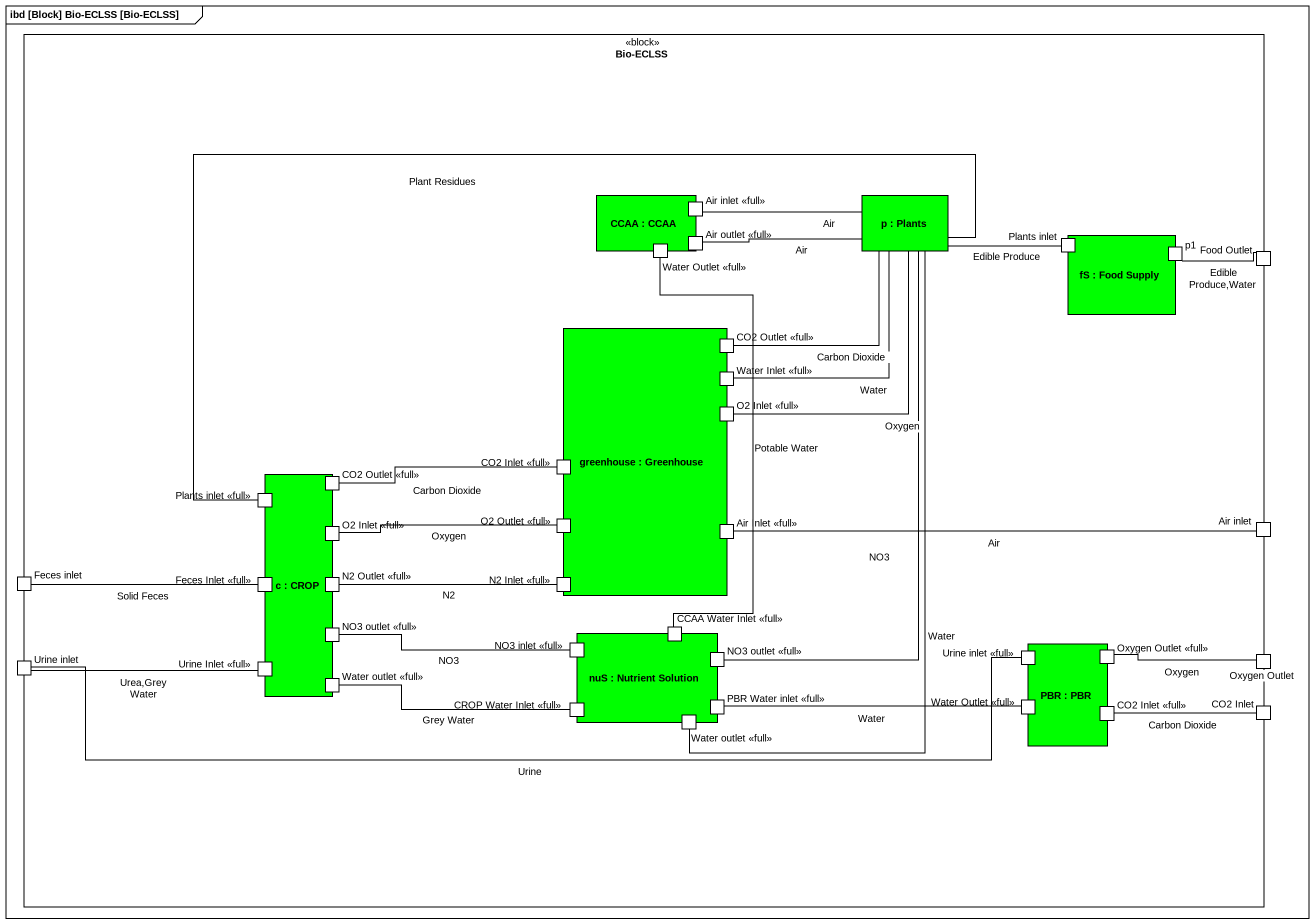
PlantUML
@startuml
mainframe ibd [Block] Bio-ECLSS [Bio-ECLSS]
rectangle "Bio-ECLSS" as Bio_ECLSS <<block>> {
  rectangle "CCAA : CCAA" as CCAA #00FF00 {
    port "Air inlet <<full>>" as Air_inlet_full
    port "Water Outlet <<full>>" as Water_Outlet_full
    port "Air outlet <<full>>" as Air_outlet_full
  }
  rectangle "p : Plants" as p #00FF00
  rectangle "fS : Food Supply" as fS #00FF00 {
    port "Plants inlet" as Plants_inlet
    port p1
  }
  port "Food Outlet" as Food_Outlet
  rectangle "greenhouse : Greenhouse" as greenhouse #00FF00 {
    port "CO2 Outlet <<full>>" as CO2_Outlet_full
    port "Water Inlet <<full>>" as Water_Inlet_full
    port "O2 Inlet <<full>>" as O2_Inlet_full
    port "CO2 Inlet <<full>>" as CO2_Inlet_full
    port "O2 Outlet <<full>>" as O2_Outlet_full
    port "Air Inlet <<full>>" as Air_Inlet_full
    port "N2 Inlet <<full>>" as N2_Inlet_full
  }
  rectangle "c : CROP" as c #00FF00 {
    port "CO2 Outlet <<full>>" as CO2_Outlet_full_2
    port "Plants inlet <<full>>" as Plants_inlet_full
    port "O2 Inlet <<full>>" as O2_Inlet_full_2
    port "Feces Inlet <<full>>" as Feces_Inlet_full
    port "N2 Outlet <<full>>" as N2_Outlet_full
    port "NO3 outlet <<full>>" as NO3_outlet_full
    port "Urine Inlet <<full>>" as Urine_Inlet_full
    port "Water outlet <<full>>" as Water_outlet_full
  }
  port "Air inlet" as Air_inlet
  port "Feces inlet" as Feces_inlet
  rectangle "nuS : Nutrient Solution" as nuS #00FF00 {
    port "NO3 inlet <<full>>" as NO3_inlet_full
    port "CCAA Water Inlet <<full>>" as CCAA_Water_Inlet_full
    port "NO3 outlet <<full>>" as NO3_outlet_full_2
    port "CROP Water Inlet <<full>>" as CROP_Water_Inlet_full
    port "Water outlet <<full>>" as Water_outlet_full_2
    port "PBR Water inlet <<full>>" as PBR_Water_inlet_full
  }
  rectangle "PBR : PBR" as PBR #00FF00 {
    port "Urine inlet <<full>>" as Urine_inlet_full
    port "Oxygen Outlet <<full>>" as Oxygen_Outlet_full
    port "Water Outlet <<full>>" as Water_Outlet_full_2
    port "CO2 Inlet <<full>>" as CO2_Inlet_full_2
  }
  port "Urine inlet" as Urine_inlet
  port "Oxygen Outlet" as Oxygen_Outlet
  port "CO2 Inlet" as CO2_Inlet
}
p -left- Air_inlet_full : Air
p -right- Plants_inlet : Edible Produce
p -- Water_Inlet_full : Water
p -- O2_Inlet_full : Oxygen
p -left- Plants_inlet_full : Plant Residues
Water_Outlet_full -- CCAA_Water_Inlet_full : Potable Water
Air_outlet_full -right- p : Air
p1 -right- Food_Outlet : Edible Produce,Water
CO2_Outlet_full -up- p : Carbon Dioxide
CO2_Outlet_full_2 -right- CO2_Inlet_full : Carbon Dioxide
O2_Outlet_full -left- O2_Inlet_full_2 : Oxygen
Air_inlet -left- Air_Inlet_full : Air
Feces_inlet -right- Feces_Inlet_full : Solid Feces
N2_Outlet_full -right- N2_Inlet_full : N2
NO3_outlet_full -right- NO3_inlet_full : NO3
Urine_inlet -right- Urine_Inlet_full : Urea,Grey Water
Urine_inlet -right- Urine_inlet_full : Urine
Water_outlet_full -right- CROP_Water_Inlet_full : Grey Water
NO3_outlet_full_2 -up- p : NO3
Oxygen_Outlet_full -right- Oxygen_Outlet : Oxygen
Water_outlet_full_2 -up- p : Water
Water_Outlet_full_2 -left- PBR_Water_inlet_full : Water
CO2_Inlet -left- CO2_Inlet_full_2 : Carbon Dioxide
@enduml
